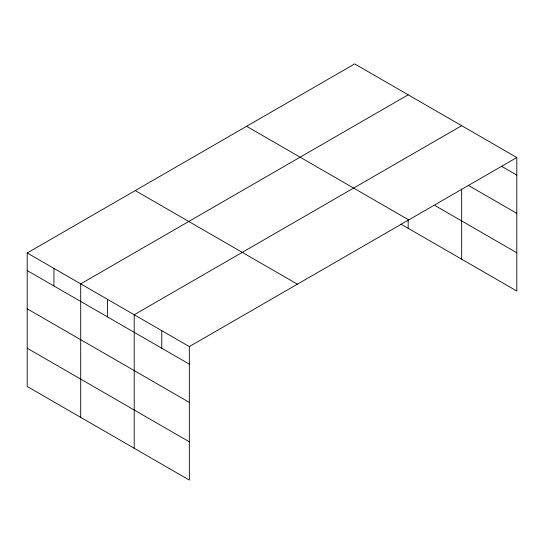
<?xml version="1.0" encoding="UTF-8"?>
<svg xmlns="http://www.w3.org/2000/svg" width="544" height="544" viewBox="0 0 544 544"><rect width="100%" height="100%" fill="white"/><g stroke="black" fill="none" stroke-linecap="round" stroke-linejoin="round"><path stroke-width="0.82" d="M516.8 157.522L354.668 63.913L27.2 252.974L27.2 386.478L189.332 480.087L189.332 346.582L516.8 157.522L516.8 291.026L400.942 224.135M408.17 94.806L80.702 283.866L80.702 417.37M461.672 125.691L134.205 314.752L134.205 448.263M501.568 166.294L516.8 175.093M468.2 185.293L516.8 213.35M434.921 205.496L516.8 252.77M246.602 126.303L408.734 219.912M135.266 190.584L297.398 284.192M27.2 252.974L189.332 346.582M27.2 270.545L189.332 364.154M27.2 308.808L189.332 402.41M27.2 348.221L189.332 441.83M461.672 189.074L461.672 259.202M408.17 219.994L408.17 228.31M161.772 330.67L161.772 348.242M107.454 299.309L107.454 316.88M53.951 268.416L53.951 285.994"/></g></svg>
